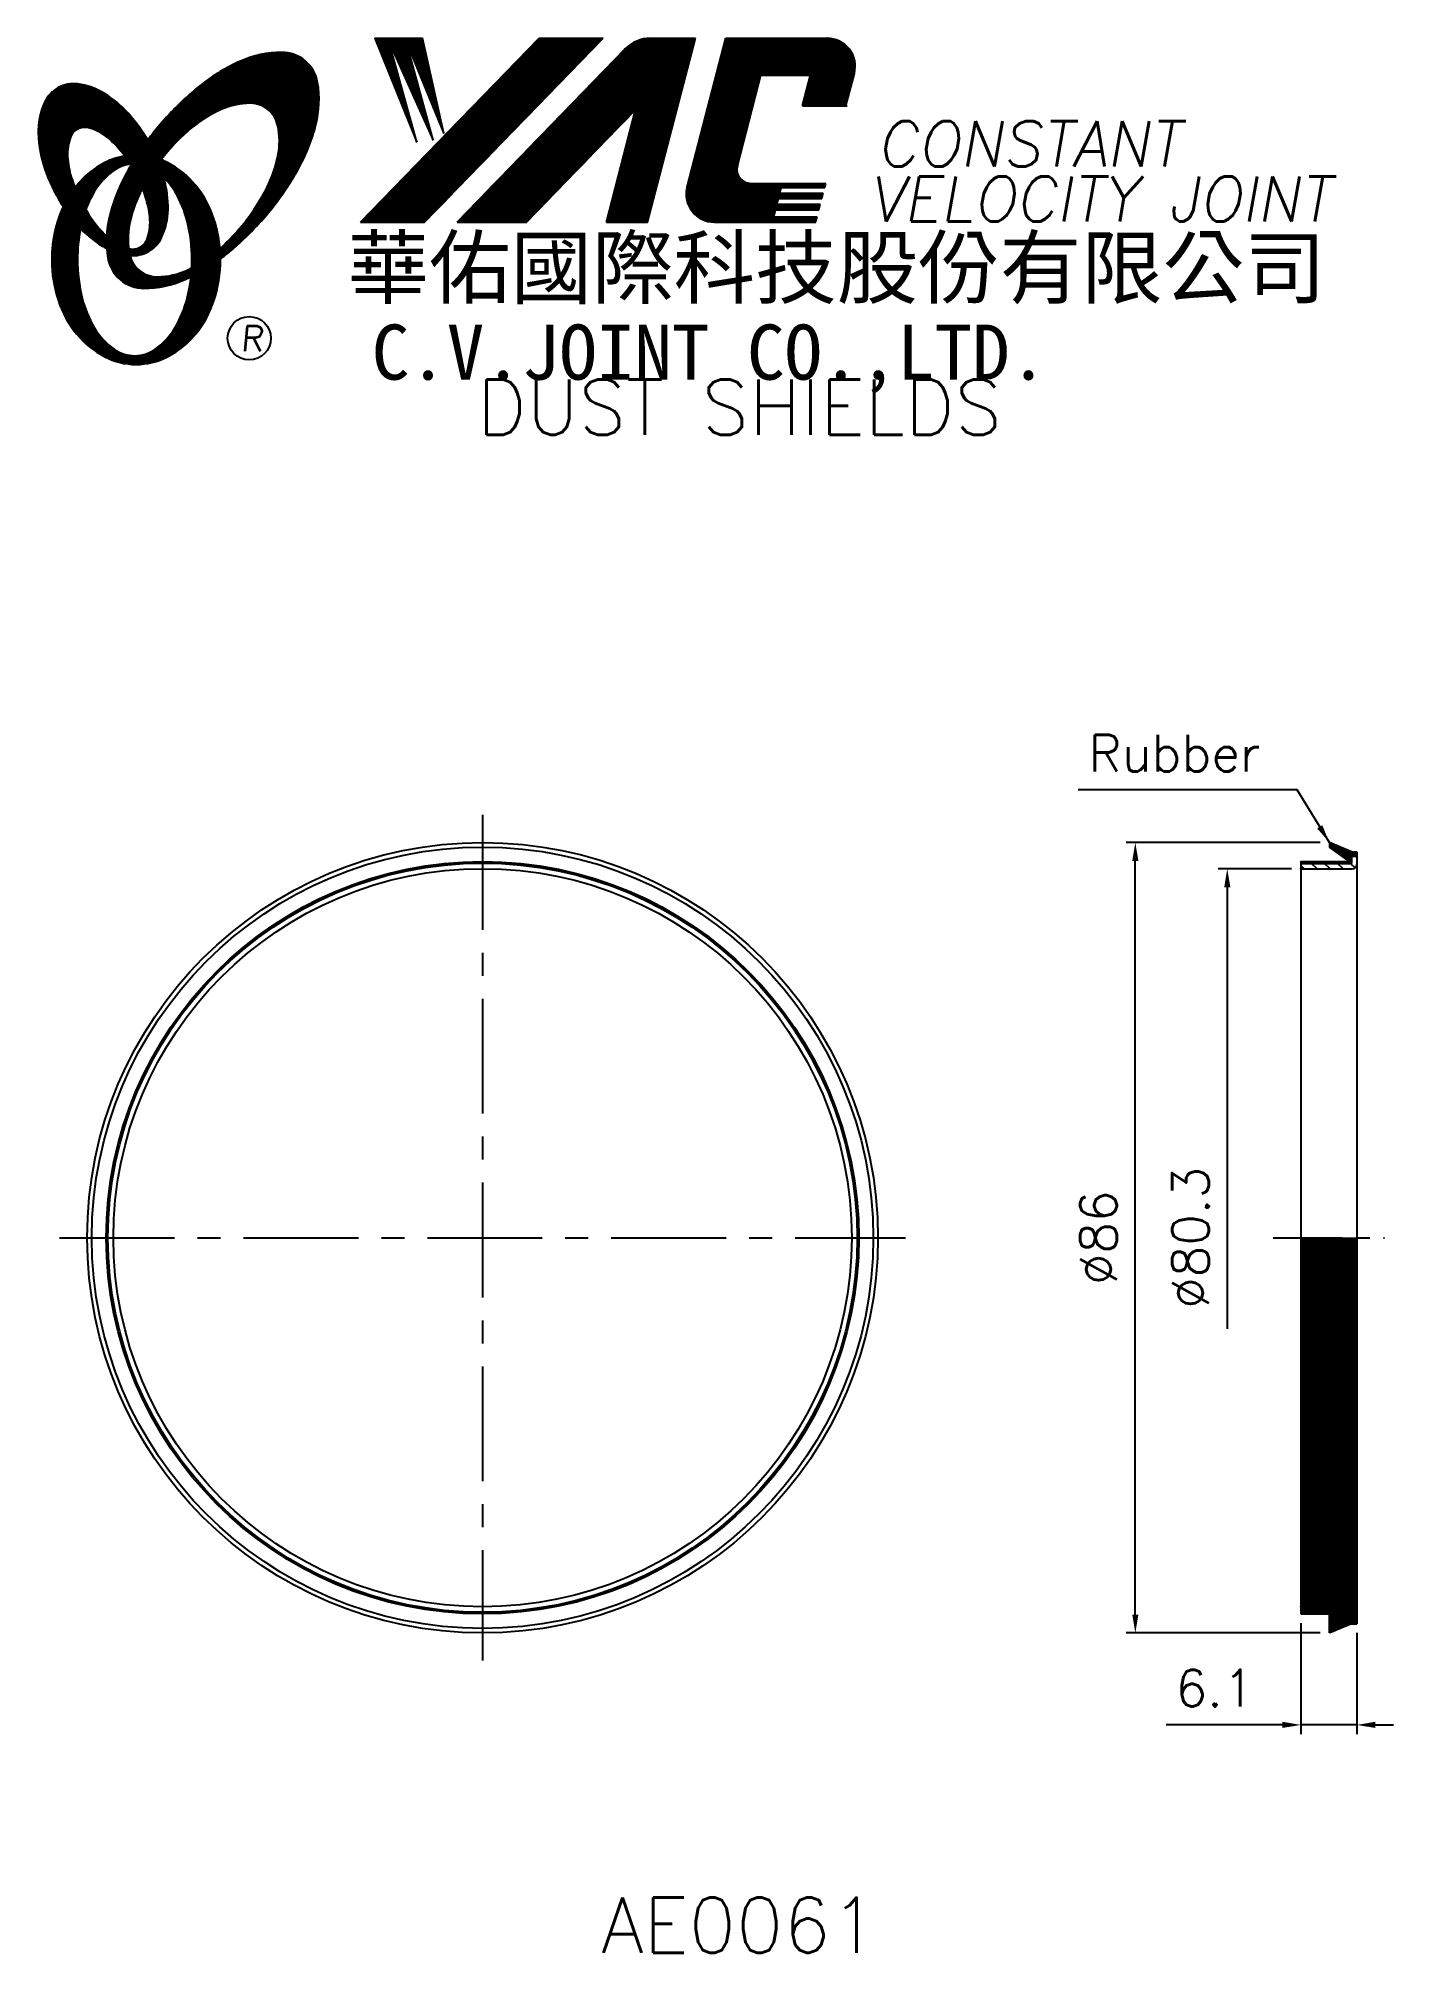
# Model space of a CAD drawing. Extents: x 107 to 254, y -4 to 204.
import ezdxf
from ezdxf.enums import TextEntityAlignment as Align

# ---------------------------------------------------------------- set-up
doc = ezdxf.new("R2010")
doc.units = 0
doc.header["$LTSCALE"] = 10
doc.header["$MEASUREMENT"] = 0
doc.linetypes.add('CENTER', pattern=[2, 1.25, -0.25, 0.25, -0.25])
doc.layers.get('0').update_dxf_attribs({"linetype": 'CONTINUOUS'})
doc.layers.get('DEFPOINTS').update_dxf_attribs({"linetype": 'CONTINUOUS'})
doc.layers.add('4', color=4, linetype='CONTINUOUS')
doc.styles.add('CHINA', font='KAIU.TTF')
doc.styles.add('ITALICC', font='simplex.shx')
doc.dimstyles.new('STANDARD$0', dxfattribs={"dimtxt": 4, "dimasz": 2, "dimexe": 1, "dimexo": 1, "dimgap": 2, "dimtad": 1, "dimdec": 4, "dimzin": 10, "dimtxsty": 'ITALICC', "dimcen": 2, "dimclrd": 5, "dimclre": 5, "dimclrt": 18, "dimaunit": 1, "dimazin": 3, "dimtp": 0.1, "dimtfac": 0.7, "dimtdec": 4, "dimtmove": 0, "dimatfit": 3, "dimtolj": 1, "dimtzin": 10})
doc.dimstyles.new('STANDARD$7', dxfattribs={"dimtxt": 4, "dimasz": 2, "dimexe": 1, "dimexo": 1, "dimgap": 2, "dimtad": 1, "dimdec": 4, "dimzin": 10, "dimtxsty": 'ITALICC', "dimcen": -2, "dimclrd": 5, "dimclre": 5, "dimclrt": 18, "dimaunit": 1, "dimazin": 3, "dimtp": 2, "dimtfac": 0.75, "dimtdec": 4, "dimtmove": 0, "dimatfit": 3, "dimtolj": 1, "dimtzin": 10})
pattern_1 = [(45, (176.121803, -39.2685), (-0.00727476112, 0.00727476112), [])]
pattern_2 = [(45, (7.531258, -2.96409), (-0.00883883476, 0.00883883476), [])]

# ---------------------------------------------------------------- blocks, each defined once
blk = doc.blocks.new('*D14')
at = {"color": 5, "linetype": 'BYBLOCK'}
for p, q in [((242.88, 114.1), (234.88, 114.1)), ((235.88, 112.1), (235.88, 64.07))]:
    blk.add_line(p, q, dxfattribs=at)
blk.add_solid([(235.55, 112.1), (236.22, 112.1), (235.88, 114.1)], dxfattribs=at)
at = {"layer": 'DEFPOINTS', "color": 0, "linetype": 'BYBLOCK'}
for p in [(235.88, 114.1), (243.88, 114.1), (243.88, 33.85)]:
    blk.add_point(p, dxfattribs=at)
at = {"color": 18, "linetype": 'BYBLOCK', "insert": (231.88, 73.97), "char_height": 4, "attachment_point": 5, "rotation": 90, "style": 'ITALICC'}
blk.add_mtext('\\A1;∅80.3', dxfattribs=at)
blk = doc.blocks.new('*D15')
at = {"color": 5, "linetype": 'BYBLOCK'}
for p, q in [((245.98, 116.97), (224.88, 116.97)), ((225.88, 32.97), (225.88, 114.97)), ((245.98, 30.97), (224.88, 30.97))]:
    blk.add_line(p, q, dxfattribs=at)
for points in [[(225.55, 114.97), (226.22, 114.97), (225.88, 116.97)], [(225.55, 32.97), (226.22, 32.97), (225.88, 30.97)]]:
    blk.add_solid(points, dxfattribs=at)
at = {"layer": 'DEFPOINTS', "color": 0, "linetype": 'BYBLOCK'}
for p in [(225.88, 116.97), (246.98, 116.97), (246.98, 30.97)]:
    blk.add_point(p, dxfattribs=at)
at = {"color": 18, "linetype": 'BYBLOCK', "insert": (221.88, 73.97), "char_height": 4, "attachment_point": 5, "rotation": 90, "style": 'ITALICC'}
blk.add_mtext('\\A1;∅86', dxfattribs=at)
blk = doc.blocks.new('*D16')
at = {"color": 5, "linetype": 'BYBLOCK'}
for p, q in [((243.88, 32.05), (243.88, 19.97)), ((249.98, 30.97), (249.98, 19.97)), ((241.88, 20.97), (229.22, 20.97)), ((249.98, 20.97), (243.88, 20.97)), ((251.98, 20.97), (253.98, 20.97))]:
    blk.add_line(p, q, dxfattribs=at)
for points in [[(241.88, 21.31), (241.88, 20.64), (243.88, 20.97)], [(251.98, 21.31), (251.98, 20.64), (249.98, 20.97)]]:
    blk.add_solid(points, dxfattribs=at)
at = {"layer": 'DEFPOINTS', "color": 0, "linetype": 'BYBLOCK'}
for p in [(243.88, 33.05), (249.98, 31.97), (243.88, 20.97)]:
    blk.add_point(p, dxfattribs=at)
at = {"color": 18, "linetype": 'BYBLOCK', "insert": (234.55, 24.97), "char_height": 4, "attachment_point": 5, "style": 'ITALICC'}
blk.add_mtext('\\A1;6.1', dxfattribs=at)

msp = doc.modelspace()

# ---------------------------------------------------------------- hatches: boundary and pattern name
at = {"layer": '4', "linetype": 'CONTINUOUS'}
h = msp.add_hatch(dxfattribs=at)
h.set_pattern_fill('ANSI31', color=5, scale=0.1, style=0)
h.set_pattern_definition(pattern_2)
h.paths.add_polyline_path([(167.98996, 204.46689), (161.03266, 204.46689), (141.61605, 184.46313), (148.57336, 184.46313)])
h.paths.add_polyline_path([(171.53685, 196.70132), (168.35648, 184.46313), (172.83747, 184.46313), (178.0359, 204.46689), (173.13917, 204.46689, 0.202785967), (170.4051, 203.31048), (152.11097, 184.46313), (159.65788, 184.46313)])
h.paths.add_polyline_path([(185.16396, 200.46848), (190.55768, 200.46848), (189.68866, 197.12446), (194.40548, 197.12446), (195.3222, 200.65202, 0.490800957), (192.372, 204.46689), (181.33768, 204.46689), (177.13063, 188.278, 0.490800957), (180.08083, 184.46313), (191.11515, 184.46313), (191.26959, 185.05744), (186.55277, 185.05744), (186.74614, 185.80153), (191.46296, 185.80153), (191.62152, 186.41167), (186.9047, 186.41167), (187.06594, 187.03214), (191.78276, 187.03214), (191.93894, 187.63313), (187.22212, 187.63313), (187.37892, 188.2365), (192.09574, 188.2365), (192.21248, 188.6857), (184.07273, 188.6857, -0.490800957), (182.59763, 190.59313)])
h = msp.add_hatch(dxfattribs=at)
h.set_pattern_fill('ANSI31', color=1, scale=0.1, style=0)
h.set_pattern_definition(pattern_2)
h.paths.add_polyline_path([(148.34803, 204.46689), (143.1707, 204.46689), (147.74146, 193.16315), (144.67553, 204.12114), (149.51026, 193.39881), (146.56225, 204.12114), (150.68947, 194.10578)])
h = msp.add_hatch(dxfattribs=at)
h.set_pattern_fill('ANSI31', color=5, scale=0.082305, style=0)
h.set_pattern_definition([(45, (7.531258, -2.96409), (-0.00727476112, 0.00727476112), [])])
h.paths.add_polyline_path([(129.56673, 197.40441, -0.172879177), (131.5082, 196.74585, -0.172879177), (132.5955, 195.0078, -0.104527385), (132.62327, 191.67961, -0.065680101), (131.45374, 188.27765, -0.051823203), (129.01333, 184.43526, -0.044272532), (126.33836, 181.60893, -0.020203161), (126.39194, 180.47101, 0.006517006), (126.79649, 180.78308, 0.049863361), (131.34991, 185.19614, 0.049863361), (134.93955, 190.42331, 0.063682799), (136.76059, 195.05066, 0.103597411), (136.94989, 199.63463, 0.177892575), (135.60129, 202.0049, 0.177892575), (133.03889, 202.93823, 0.103597411), (128.5511, 201.98519, 0.063682799), (124.29335, 199.41611, 0.049863361), (119.73993, 195.00305, 0.016070017), (118.46923, 193.39674, -0.007061632), (118.71651, 192.95971, -0.031648676), (119.6691, 190.92313, -0.008069351), (120.10101, 191.48744, -0.051823203), (123.27938, 194.7459, -0.065680101), (126.32131, 196.66625, -0.104527385)])
h.paths.add_polyline_path([(116.49106, 184.2431, -0.065680101), (117.66059, 187.64505, -0.006063428), (117.90453, 188.12007, 0.027613469), (117.17769, 189.70814, 0.017011252), (116.64428, 190.64311, 0.007829282), (116.15029, 189.77589, 0.063682799), (114.32925, 185.14854, 0.103597411), (114.13995, 180.56457, 0.177892575), (115.48856, 178.19429, 0.177892575), (118.05095, 177.26096, 0.103597411), (122.53875, 178.21401, 0.008811776), (123.16571, 178.50409, 0.013922709), (123.24304, 179.47389, -0.009086703), (122.79302, 179.25645, -0.104527385), (119.5476, 178.51829, -0.172879177), (117.60613, 179.17685, -0.172879177), (116.51884, 180.9149, -0.104527385)])
h = msp.add_hatch(dxfattribs=at)
h.set_pattern_fill('ANSI31', color=3, scale=0.082305, style=0)
h.set_pattern_definition(pattern_1)
h.paths.add_polyline_path([(113.77022, 198.45525, 0.106488277), (110.82835, 199.49382, 0.158297415), (108.73815, 199.09878, 0.158297415), (107.27881, 197.55109, 0.106488277), (106.568, 194.51332, 0.071723199), (106.98605, 191.20037, 0.058080454), (108.53103, 187.38498, 0.058080454), (110.91208, 184.02719, 0.071723199), (113.47732, 181.88944, 0.020895977), (114.0175, 181.58745, -0.030777155), (114.0016, 182.96367, -0.042059526), (112.90524, 184.12643, -0.04691039), (111.28608, 186.60758, -0.04691039), (110.1578, 189.34706, -0.060581117), (109.7557, 191.60913, -0.10187153), (110.06732, 193.69733, -0.185892489), (110.84741, 194.58897, -0.185892489), (112.02405, 194.72709, -0.10187153), (113.9217, 193.80156, -0.060581117), (115.55853, 192.18929, -0.04691039), (117.17769, 189.70814, -0.04691039), (118.30597, 186.96865, -0.060581117), (118.70808, 184.70658, -0.10187153), (118.39646, 182.61838, -0.185892489), (117.61637, 181.72674, -0.185892489), (116.43972, 181.58862, -0.002013383), (116.39892, 181.59925, 0.021593804), (116.51884, 180.9149, 0.006477741), (116.53684, 180.83787, 0.14950097), (118.5094, 181.24591, 0.158297415), (119.96873, 182.7936, 0.106488277), (120.67954, 185.83136, 0.071723199), (120.2615, 189.14432, 0.058080454), (118.71651, 192.95971, 0.058080454), (116.33546, 196.3175, 0.071723199)])
h = msp.add_hatch(dxfattribs=at)
h.set_pattern_fill('ANSI31', color=1, scale=0.082305, style=0)
h.set_pattern_definition(pattern_1)
h.paths.add_polyline_path([(114.86385, 190.1318, -0.120168026), (116.55564, 190.78519, 0.016865385), (115.95588, 191.66793, 0.076648372), (113.79965, 190.94901, 0.104809576), (110.7152, 188.43591, 0.005838257), (110.54826, 188.22371, 0.028089978), (111.28608, 186.60758, 0.014237292), (111.7282, 185.82253, -0.045767751), (112.65339, 187.75937, -0.106890197)])
h.paths.add_polyline_path([(110.83248, 180.37718, -0.048711043), (111.16258, 183.75752, -0.007865741), (110.91208, 184.02719, -0.037695478), (109.2762, 186.14595, 0.03042545), (108.75088, 184.84197, 0.080710289), (108.02544, 180.37718, 0.080710289), (108.75088, 175.91239, 0.089265679), (110.7152, 172.31845, 0.104809576), (113.79965, 169.80535, 0.11926607), (117.20885, 168.98042, 0.11926607), (120.61804, 169.80535, 0.104809576), (123.70249, 172.31845, 0.089265679), (125.66682, 175.91239, 0.080710289), (126.39225, 180.37718, 0.080710289), (125.66682, 184.84197, 0.089265679), (123.70249, 188.43591, 0.104809576), (120.61804, 190.94901, 0.025513357), (119.9248, 191.26176, 0.004818181), (119.6691, 190.92313, -0.023722145), (120.21032, 189.32638, -0.065307489), (121.4455, 187.75937, -0.073950765), (122.75795, 184.56164, -0.060532391), (123.2664, 180.37718, -0.060532391), (122.75795, 176.19272, -0.073950765), (121.4455, 172.99499, -0.106890197), (119.23503, 170.62256, -0.153118262), (117.04944, 169.93719, -0.153118262), (114.86385, 170.62256, -0.106890197), (112.65339, 172.99499, -0.073950765), (111.34093, 176.19272, -0.060532391)])
h = msp.add_hatch(dxfattribs=at)
h.set_pattern_fill('ANSI31', color=5, scale=0.2, style=0)
h.set_pattern_definition([(45, (26.691852, -2.109583), (-0.0176776695, 0.0176776695), [])])
h.paths.add_polyline_path([(246.98431, 116.9728), (246.98431, 116.4728), (249.18431, 114.8978), (243.88431, 114.8978), (243.88431, 114.6978), (249.38431, 114.6978), (249.38431, 115.4728), (249.98431, 115.4728), (249.98431, 115.9728), (249.38431, 115.9728)])
h = msp.add_hatch(dxfattribs=at)
h.set_pattern_fill('ANSI31', color=5, scale=8, angle=90, style=0)
h.set_pattern_definition([(135, (26.6919, -2.1096), (-0.7071068, -0.7071068), [])])
h.paths.add_polyline_path([(243.88431, 114.6978), (243.88431, 114.0978), (249.48431, 114.0978, 0.414213562), (249.98431, 114.5978), (249.98431, 115.4728), (249.38431, 115.4728), (249.38431, 114.6978)])
h = msp.add_hatch(dxfattribs=at)
h.set_pattern_fill('ANSI31', color=5, scale=0.2, style=0)
h.set_pattern_definition([(45, (26.691852, -2.109583), (-0.0176776695, 0.0176776695), [])])
h.paths.add_polyline_path([(249.38431, 31.9728), (249.98431, 31.9728), (249.98431, 73.9728), (249.38431, 73.9728)])
h.paths.add_polyline_path([(249.38431, 73.9728), (246.98431, 73.9728), (246.98431, 30.9728), (249.38431, 31.9728)])
h.paths.add_polyline_path([(246.98431, 73.9728), (243.88431, 73.9728), (243.88431, 33.0478), (246.98431, 33.0478)])

# ---------------------------------------------------------------- linework, layer by layer
at = {"layer": '4', "color": 5, "linetype": 'CONTINUOUS'}
for p, q in [((141.61605, 184.46313), (161.03266, 204.46689)), ((148.57336, 184.46313), (167.98996, 204.46689)), ((161.03266, 204.46689), (167.98996, 204.46689)), ((172.83747, 184.46313), (178.0359, 204.46689)), ((173.13917, 204.46689), (178.0359, 204.46689)), ((177.13063, 188.278), (181.33768, 204.46689)), ((181.33768, 204.46689), (192.372, 204.46689)), ((152.11097, 184.46313), (170.4051, 203.31048)), ((182.59763, 190.59313), (185.16396, 200.46848)), ((185.16396, 200.46848), (190.55768, 200.46848)), ((189.68866, 197.12446), (190.55768, 200.46848)), ((194.40548, 197.12446), (195.3222, 200.65202)), ((159.65788, 184.46313), (171.53685, 196.70132)), ((168.35648, 184.46313), (171.53685, 196.70132)), ((189.68866, 197.12446), (194.55591, 197.12446)), ((184.07273, 188.6857), (192.21248, 188.6857)), ((187.22212, 187.63313), (187.37892, 188.2365)), ((187.22212, 187.63313), (191.93894, 187.63313)), ((187.37892, 188.2365), (192.09574, 188.2365)), ((191.78276, 187.03214), (191.93894, 187.63313)), ((192.09574, 188.2365), (192.21248, 188.6857)), ((186.55277, 185.05744), (186.74614, 185.80153)), ((186.74614, 185.80153), (191.46296, 185.80153)), ((186.9047, 186.41167), (187.06594, 187.03214)), ((186.9047, 186.41167), (191.62152, 186.41167)), ((187.06594, 187.03214), (191.78276, 187.03214)), ((191.46296, 185.80153), (191.62152, 186.41167)), ((141.61605, 184.46313), (148.57336, 184.46313)), ((152.11097, 184.46313), (159.65788, 184.46313)), ((168.35648, 184.46313), (172.83747, 184.46313)), ((180.08083, 184.46313), (191.11515, 184.46313)), ((186.55277, 185.05744), (191.26959, 185.05744)), ((191.11515, 184.46313), (191.26959, 185.05744))]:
    msp.add_line(p, q, dxfattribs=at)
at = {"layer": '4', "color": 1, "linetype": 'CONTINUOUS'}
for p, q in [((143.1707, 204.46689), (147.74146, 193.16315)), ((143.1707, 204.46689), (148.34803, 204.46689)), ((144.67553, 204.12114), (149.51026, 193.39881)), ((147.74146, 193.16315), (144.67553, 204.12114)), ((146.56225, 204.12114), (150.68947, 194.10578)), ((149.51026, 193.39881), (146.56225, 204.12114)), ((150.68947, 194.10578), (148.34803, 204.46689))]:
    msp.add_line(p, q, dxfattribs=at)
at = {"layer": '4', "color": 5, "linetype": 'CENTER'}
for p, q in [((154.88436, 119.9728), (154.88436, 27.9728)), ((108.88436, 73.9728), (200.88436, 73.9728))]:
    msp.add_line(p, q, dxfattribs=at)
at = {"layer": '4', "color": 7, "linetype": 'CONTINUOUS'}
for p, q in [((249.38431, 115.9728), (246.98431, 116.9728)), ((246.98431, 116.9728), (246.98431, 116.4728)), ((243.88431, 114.8978), (243.88431, 33.0478)), ((243.88431, 114.8978), (249.18431, 114.8978)), ((243.88431, 114.6978), (249.38431, 114.6978)), ((249.18431, 114.8978), (246.98431, 116.4728)), ((249.38431, 115.9728), (249.98431, 115.9728)), ((249.38431, 115.4728), (249.98431, 115.4728)), ((249.38431, 115.4728), (249.38431, 114.6978)), ((249.98431, 115.9728), (249.98431, 114.5978)), ((249.98431, 114.5978), (249.98431, 31.9728)), ((243.88431, 114.0978), (249.48431, 114.0978)), ((246.98431, 30.9728), (246.98431, 73.9728)), ((249.38431, 31.9728), (249.38431, 73.9728)), ((243.88431, 33.0478), (246.98431, 33.0478)), ((249.38431, 31.9728), (246.98431, 30.9728)), ((249.38431, 31.9728), (249.98431, 31.9728))]:
    msp.add_line(p, q, dxfattribs=at)
at = {"layer": '4', "color": 5, "linetype": 'CENTER', "ltscale": 0.6}
msp.add_line((240.88431, 73.9728), (252.98431, 73.9728), dxfattribs=at)
at = {"layer": '4', "color": 5, "linetype": 'CONTINUOUS'}
for points in [[(126.39194, 180.47101, 0.006517006), (126.79649, 180.78308, 0.049863361), (131.34991, 185.19614, 0.049863361), (134.93955, 190.42331, 0.063682799), (136.76059, 195.05066, 0.103597411), (136.94989, 199.63463, 0.177892575), (135.60129, 202.0049, 0.177892575), (133.03889, 202.93823, 0.103597411), (128.5511, 201.98519, 0.063682799), (124.29335, 199.41611, 0.049863361), (119.73993, 195.00305, 0.016070017), (118.46923, 193.39674)], [(126.33836, 181.60893, 0.044272532), (129.01333, 184.43526, 0.051823203), (131.45374, 188.27765, 0.065680101), (132.62327, 191.67961, 0.104527385), (132.5955, 195.0078, 0.172879177), (131.5082, 196.74585, 0.172879177), (129.56673, 197.40441, 0.104527385), (126.32131, 196.66625, 0.065680101), (123.27938, 194.7459, 0.051823203), (120.10101, 191.48744, 0.008069351), (119.6691, 190.92313)], [(116.64428, 190.64311, 0.007829282), (116.15029, 189.77589, 0.063682799), (114.32925, 185.14854, 0.103597411), (114.13995, 180.56457, 0.177892575), (115.48856, 178.19429, 0.177892575), (118.05095, 177.26096, 0.103597411), (122.53875, 178.21401, 0.008811776), (123.16571, 178.50409, 0.008811776)], [(117.90453, 188.12007, 0.006063428), (117.66059, 187.64505, 0.065680101), (116.49106, 184.2431, 0.104527385), (116.51884, 180.9149, 0.172879177), (117.60613, 179.17685, 0.172879177), (119.5476, 178.51829, 0.104527385), (122.79302, 179.25645, 0.009086703), (123.24304, 179.47389, 0.009086703)]]:
    msp.add_lwpolyline(points, format="xyb", dxfattribs=at)
at = {"layer": '4', "color": 3, "linetype": 'CONTINUOUS'}
for points in [[(116.53684, 180.83787, 0.14950097), (118.5094, 181.24591, 0.158297415), (119.96873, 182.7936, 0.106488277), (120.67954, 185.83136, 0.071723199), (120.2615, 189.14432, 0.058080454), (118.71651, 192.95971, 0.058080454), (116.33546, 196.3175, 0.071723199), (113.77022, 198.45525, 0.106488277), (110.82835, 199.49382, 0.158297415), (108.73815, 199.09878, 0.158297415), (107.27881, 197.55109, 0.106488277), (106.568, 194.51332, 0.071723199), (106.98605, 191.20037, 0.058080454), (108.53103, 187.38498, 0.058080454), (110.91208, 184.02719, 0.071723199), (113.47732, 181.88944, 0.020895977), (114.0175, 181.58745, 0.020895977)], [(116.39892, 181.59925, 0.002013383), (116.43972, 181.58862, 0.185892489), (117.61637, 181.72674, 0.185892489), (118.39646, 182.61838, 0.10187153), (118.70808, 184.70658, 0.060581117), (118.30597, 186.96865, 0.04691039), (117.17769, 189.70814, 0.04691039), (115.55853, 192.18929, 0.060581117), (113.9217, 193.80156, 0.10187153), (112.02405, 194.72709, 0.185892489), (110.84741, 194.58897, 0.185892489), (110.06732, 193.69733, 0.10187153), (109.7557, 191.60913, 0.060581117), (110.1578, 189.34706, 0.04691039), (111.28608, 186.60758, 0.04691039), (112.90524, 184.12643, 0.042059526), (114.0016, 182.96367, 0.042059526)]]:
    msp.add_lwpolyline(points, format="xyb", dxfattribs=at)
at = {"layer": '4', "color": 1, "linetype": 'CONTINUOUS'}
for points in [[(115.95588, 191.66793, 0.076648372), (113.79965, 190.94901, 0.104809576), (110.7152, 188.43591, 0.005838257), (110.54826, 188.22371, 0.005838257)], [(109.2762, 186.14595, 0.03042545), (108.75088, 184.84197, 0.080710289), (108.02544, 180.37718, 0.080710289), (108.75088, 175.91239, 0.089265679), (110.7152, 172.31845, 0.104809576), (113.79965, 169.80535, 0.11926607), (117.20885, 168.98042, 0.11926607), (120.61804, 169.80535, 0.104809576), (123.70249, 172.31845, 0.089265679), (125.66682, 175.91239, 0.080710289), (126.39225, 180.37718, 0.080710289), (125.66682, 184.84197, 0.089265679), (123.70249, 188.43591, 0.104809576), (120.61804, 190.94901, 0.025513357), (119.9248, 191.26176, 0.025513357)], [(116.55564, 190.78519, 0.120168026), (114.86385, 190.1318, 0.106890197), (112.65339, 187.75937, 0.045767751), (111.7282, 185.82253, 0.045767751)], [(111.16258, 183.75752, 0.048711043), (110.83248, 180.37718, 0.060532391), (111.34093, 176.19272, 0.073950765), (112.65339, 172.99499, 0.106890197), (114.86385, 170.62256, 0.153118262), (117.04944, 169.93719, 0.153118262), (119.23503, 170.62256, 0.106890197), (121.4455, 172.99499, 0.073950765), (122.75795, 176.19272, 0.060532391), (123.2664, 180.37718, 0.060532391), (122.75795, 184.56164, 0.073950765), (121.4455, 187.75937, 0.065307489), (120.21032, 189.32638)]]:
    msp.add_lwpolyline(points, format="xyb", dxfattribs=at)
at = {"layer": '4', "color": 5, "linetype": 'CONTINUOUS'}
msp.add_circle((129.51309, 171.83146), 2.35282, dxfattribs=at)
at = {"layer": '4', "color": 7, "linetype": 'CONTINUOUS'}
for radius in [43, 42.5, 40.925, 40.75, 40.15]:
    msp.add_circle((154.88436, 73.9728), radius, dxfattribs=at)
at = {"layer": '4', "color": 5, "linetype": 'CONTINUOUS'}
for centre, radius, start, end in [((173.13917, 200.65665), 3.81024, 90, 135.8533387), ((192.372, 201.4187), 3.04819, 345.4326059, 90), ((184.07273, 190.20979), 1.5241, 165.4326059, 270), ((180.08083, 187.51133), 3.04819, 165.4326059, 270)]:
    msp.add_arc(centre, radius, start, end, dxfattribs=at)
at = {"layer": '4', "color": 7, "linetype": 'CONTINUOUS'}
msp.add_arc((249.48431, 114.5978), 0.5, 270, 0, dxfattribs=at)
for p in [(243.88431, 114.0978), (243.88431, 33.8478)]:
    msp.add_point(p, dxfattribs=at)

# ---------------------------------------------------------------- texts
at = {"layer": '4', "color": 5, "linetype": 'CONTINUOUS', "style": 'ITALICC'}
for s, height, oblique, p in [('CONSTANT', 4.9, 10, (197.76486, 190.5336)), ('VELOCITY JOINT', 4.9, 10, (196.88663, 184.53822)), ('R', 2.75625, 5, (128.5544, 170.42186))]:
    msp.add_text(s, height=height, dxfattribs=dict(at, oblique=oblique)).set_placement(p)
at = {"layer": '4', "color": 7, "linetype": 'CONTINUOUS', "style": 'CHINA'}
for s, height, p in [('華佑國際科技股份有限公司', 6.5, (140.20269, 176.27328)), ('C.V.JOINT CO.,LTD.', 6, (142.83133, 167.32707))]:
    msp.add_text(s, height=height, dxfattribs=at).set_placement(p)
at = {"layer": '4', "color": 18, "linetype": 'CONTINUOUS', "style": 'ITALICC'}
for s, p in [('DUST SHIELDS', (182.83405, 161.33425)), ('AE0061', (182.83405, -3.81314))]:
    msp.add_text(s, height=6, dxfattribs=at).set_placement(p, align=Align.CENTER)
at = {"layer": '4', "color": 18, "linetype": 'CONTINUOUS', "insert": (239.48799, 126.68538), "char_height": 4, "attachment_point": 6, "style": 'ITALICC'}
msp.add_mtext('\\A1;Rubber', dxfattribs=at)

# ---------------------------------------------------------------- dimensions: what is measured, and where the dimension line sits
at = {"layer": '4', "color": 7, "linetype": 'CONTINUOUS'}
dim = msp.add_linear_dim(base=(225.88432, 116.9728), p1=(246.98431, 30.9728), p2=(246.98431, 116.9728), angle=90, text='%%C86', dimstyle='STANDARD$0', dxfattribs=at)
dim.commit()
dim.dimension.update_dxf_attribs({"geometry": '*D15', "text_midpoint": (221.88432, 73.9728)})
dim = msp.add_linear_dim(base=(235.88434, 114.0978), p1=(243.88431, 33.8478), p2=(243.88431, 114.0978), angle=90, text='%%C80.3', dimstyle='STANDARD$0', override={"dimcen": -2, "dimse1": 1, "dimsd1": 1}, dxfattribs=at)
dim.commit()
dim.dimension.update_dxf_attribs({"geometry": '*D14', "text_midpoint": (231.88434, 73.9728)})
dim = msp.add_linear_dim(base=(243.88431, 20.97277), p1=(249.98431, 31.9728), p2=(243.88431, 33.0478), text='6.1', dimstyle='STANDARD$0', dxfattribs=at)
dim.commit()
dim.dimension.update_dxf_attribs({"geometry": '*D16', "text_midpoint": (234.55098, 24.97277)})

# ---------------------------------------------------------------- leaders
at = {"layer": '4', "color": 5, "linetype": 'CONTINUOUS', "annotation_type": 0, "has_hookline": 1, "hookline_direction": 1, "text_width": 19.80952}
msp.add_leader([(246.98431, 116.9728), (243.48799, 122.68538), (241.48799, 122.68538)], dimstyle='STANDARD$7', dxfattribs=at)

doc.saveas('drawing.dxf')
